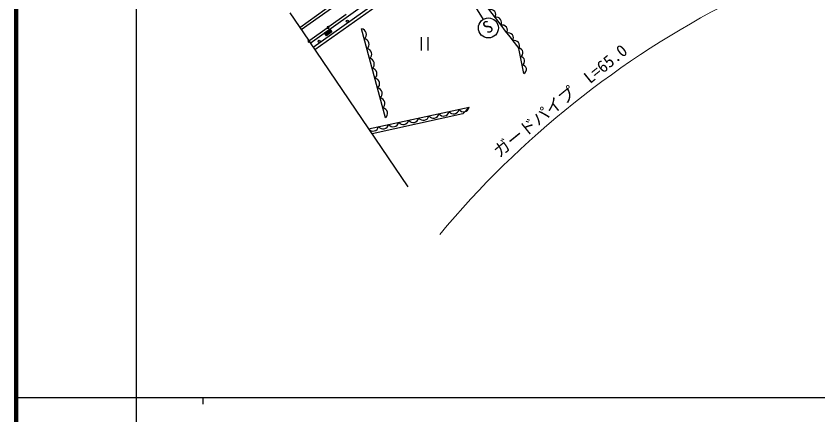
# Model space of a CAD drawing. Units: millimetres, scale not verified. Extents: x 40000 to 680000, y 20000 to 380000.
# Drawn here: x 40000 to 160169, y 202409 to 262131 of the extents above; entities that cross this region are included whole.
import ezdxf
from ezdxf.enums import TextEntityAlignment as Align

# ---------------------------------------------------------------- set-up
doc = ezdxf.new("R2010")
doc.units = ezdxf.units.MM
doc.header["$LTSCALE"] = 1000
for name, color, linetype, lineweight in [('M-BGD', 7, 'Continuous', 25), ('M-BMK-SRVR', 3, 'Continuous', 25), ('M-STR-HTXT', 7, 'Continuous', 13), ('M-STR-STRC', 7, 'Continuous', 13), ('M-TTL', 2, 'Continuous', 140), ('M-TTL-BAND', 7, 'Continuous', 25)]:
    doc.layers.add(name, color=color, linetype=linetype, lineweight=lineweight)
doc.styles.add('ＭＳ ゴシック', font='')
doc.styles.get('ＭＳ ゴシック').set_extended_font_data('MS Gothic')

msp = doc.modelspace()

# ---------------------------------------------------------------- hatches: boundary and pattern name
at = {"layer": 'M-BGD'}
for points in [[(86228, 259599), (87041, 260181), (87332, 259774), (86519, 259192)], [(86901, 260425, 1), (86601, 260425, 1)], [(84050, 258384, 0.99999), (83750, 258384, 0.99999)]]:
    msp.add_hatch(color=256, dxfattribs=at).paths.add_polyline_path(points)

# ---------------------------------------------------------------- linework, layer by layer
for p, q in [((82746, 260110), (129152, 293380)), ((84100, 258078), (129717, 290689)), ((84512, 257483), (130865, 290362)), ((84772, 257116), (131126, 289995)), ((82513, 260435), (102016, 274418)), ((89481, 262379), (86873, 260512)), ((86629, 260337), (84022, 258471)), ((95361, 246888), (91788, 260218)), ((100717, 258967), (100717, 256967)), ((101717, 258967), (101717, 256967)), ((116110, 253553), (115332, 257293)), ((92813, 245259), (107897, 248465))]:
    msp.add_line(p, q, dxfattribs=at)
msp.add_lwpolyline([(86228, 259599), (87041, 260181), (87332, 259774), (86519, 259192)], close=True, dxfattribs=at)
for points in [[(86901, 260425, 1), (86601, 260425, 1)], [(84050, 258384, 0.99999), (83750, 258384, 0.99999)]]:
    msp.add_lwpolyline(points, format="xyb", close=True, dxfattribs=at)
msp.add_lwpolyline([(107897, 248465), (106928, 247491), (93343, 244479)], dxfattribs=at)
for centre in [(89649, 261363), (85422, 258329)]:
    msp.add_circle(centre, 168, dxfattribs=at)
for centre, radius, start, end in [((278319, 386890), 208230, 213.66647, 218.48946), ((111095, 262332), 784, 328.02574, 105.33594), ((111973, 261162), 784, 328.42765, 105.73786), ((112859, 259998), 784, 328.82957, 106.13977), ((91660, 259390), 838, 308.78603, 81.2301), ((113753, 258841), 784, 329.23148, 106.54169), ((92057, 257909), 838, 308.78603, 81.2301), ((114656, 257690), 784, 329.6334, 106.94361), ((92454, 256428), 838, 308.78603, 81.2301), ((115310, 256638), 655, 295.46574, 88.03148), ((115569, 255391), 655, 295.46574, 88.03148), ((92851, 254947), 838, 308.78603, 81.2301), ((115828, 254145), 655, 295.46574, 88.03148), ((93248, 253465), 838, 308.78603, 81.2301), ((93645, 251984), 838, 308.78603, 81.2301), ((94042, 250503), 838, 308.78603, 81.2301), ((94439, 249022), 838, 308.78603, 81.2301), ((94836, 247541), 838, 308.78603, 81.2301), ((104055, 248001), 844, 216.07695, 347.92471), ((105563, 248321), 844, 216.07695, 347.92471), ((107071, 248642), 844, 216.07695, 347.92471), ((98021, 246718), 844, 216.07695, 347.92471), ((99529, 247039), 844, 216.07695, 347.92471), ((101038, 247360), 844, 216.07695, 347.92471), ((102546, 247680), 844, 216.07695, 347.92471), ((93496, 245756), 844, 216.07695, 347.92471), ((95004, 246077), 844, 216.07695, 347.92471), ((96513, 246398), 844, 216.07695, 347.92471)]:
    msp.add_arc(centre, radius, start, end, dxfattribs=at)
at = {"layer": 'M-BMK-SRVR'}
for p, q in [((81018, 262626), (83816, 258508)), ((83984, 258259), (98724, 236556))]:
    msp.add_line(p, q, dxfattribs=at)
at = {"layer": 'M-STR-HTXT'}
msp.add_arc((210657, 139923), 139640, 116.99993, 140.12995, dxfattribs=at)
at = {"layer": 'M-STR-STRC', "lineweight": 25}
msp.add_line((102411, 274030), (109997, 261626), dxfattribs=at)
msp.add_circle((110780, 260347), 1500, dxfattribs=at)
at = {"layer": 'M-TTL'}
msp.add_line((40000, 380000), (40000, 20000), dxfattribs=at)
at = {"layer": 'M-TTL-BAND'}
for p, q in [((58000, 370000), (58000, 20000)), ((40000, 205000), (579000, 205000)), ((68000, 205000), (68000, 204000))]:
    msp.add_line(p, q, dxfattribs=at)

# ---------------------------------------------------------------- texts
at = {"layer": 'M-STR-HTXT', "style": 'ＭＳ ゴシック'}
msp.add_text('ガードパイプ\u3000L=65.0', height=1833, rotation=39.126, dxfattribs=at).set_placement((112772, 240434), align=Align.BOTTOM_LEFT)
at = {"layer": 'M-STR-STRC', "style": 'ＭＳ ゴシック'}
msp.add_text('S', height=1833, rotation=31.392, dxfattribs=at).set_placement((111446, 259264), align=Align.BOTTOM_CENTER)

doc.saveas('drawing.dxf')
